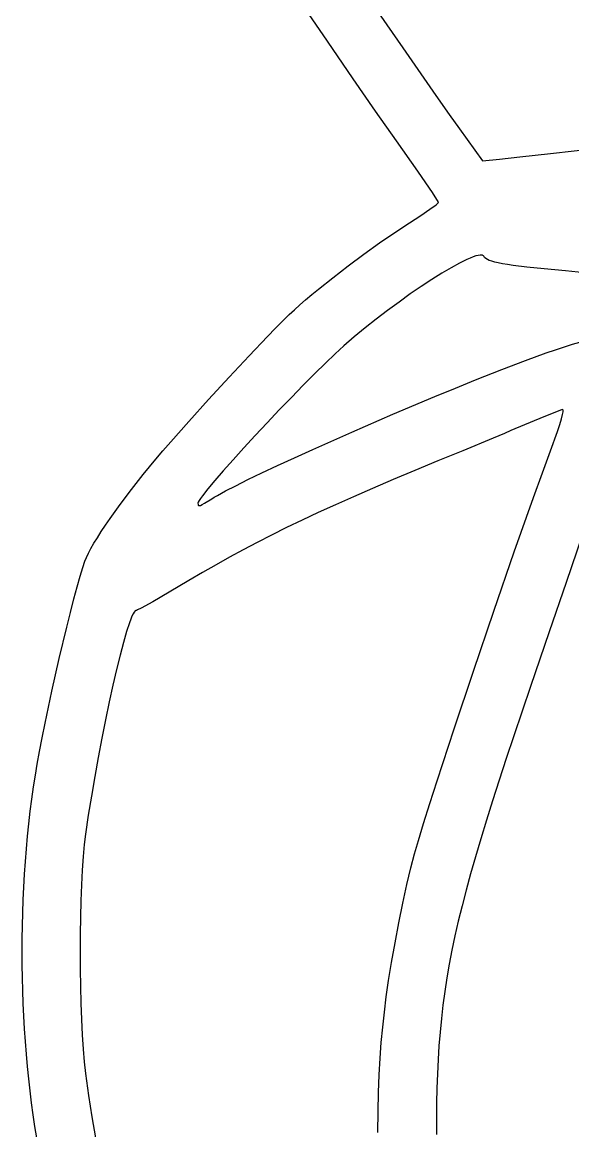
# Model space of a CAD drawing. Extents: x 45 to 6096, y -5796 to 395.
# Drawn here: x 4072 to 4843, y -4731 to -3177 of the extents above; entities that cross this region are included whole.
import ezdxf

# ---------------------------------------------------------------- set-up
doc = ezdxf.new("R2010")
doc.units = 0

msp = doc.modelspace()

# ---------------------------------------------------------------- linework, layer by layer
at = {"layer": 'Layer 1'}
for p, q in [((4499.1561, -3203.4879), (4455.152575, -3139.243813)), ((4552.394573, -3136.764798), (4604.974237, -3213.014235)), ((4535.296544, -3256.513828), (4499.1561, -3203.4879)), ((4604.974237, -3213.014235), (4651.377558, -3279.738673)), ((4566.52565, -3301.763625), (4535.296544, -3256.513828)), ((4651.377558, -3279.738673), (4670.042313, -3306.27343)), ((4595.819981, -3343.516059), (4566.52565, -3301.763625)), ((4670.042313, -3306.27343), (4684.49805, -3326.520235)), ((4684.49805, -3326.520235), (4716.64495, -3371.367135)), ((4626.1561, -3386.0499), (4595.819981, -3343.516059)), ((4811.64685, -3361.048386), (4932.54445, -3347.157785)), ((4716.64495, -3371.367135), (4740.45745, -3368.985885)), ((4740.45745, -3368.985885), (4768.852619, -3365.910102)), ((4768.852619, -3365.910102), (4811.64685, -3361.048386)), ((4637.37402, -3402.191511), (4626.1561, -3386.0499)), ((4646.545553, -3415.765863), (4637.37402, -3402.191511)), ((4652.66611, -3425.396283), (4646.545553, -3415.765863)), ((4642.824875, -3439.2311), (4651.531303, -3432.831491)), ((4651.531303, -3432.831491), (4653.903246, -3430.803707)), ((4654.268338, -3428.302309), (4652.66611, -3425.396283)), ((4653.903246, -3430.803707), (4654.520648, -3430.131655)), ((4654.65, -3429.202739), (4654.268338, -3428.302309)), ((4654.520648, -3430.131655), (4654.7311, -3429.7061)), ((4654.7311, -3429.7061), (4654.65, -3429.202739)), ((4614.2499, -3458.2811), (4629.951259, -3448.011959)), ((4629.951259, -3448.011959), (4642.824875, -3439.2311)), ((4593.929627, -3471.671888), (4614.2499, -3458.2811)), ((4572.386098, -3486.527669), (4593.929627, -3471.671888)), ((4550.256499, -3502.378709), (4572.386098, -3486.527669)), ((4528.178013, -3518.755275), (4550.256499, -3502.378709)), ((4694.743985, -3509.64543), (4684.336879, -3514.803151)), ((4699.356876, -3507.611993), (4694.743985, -3509.64543)), ((4703.541888, -3505.964362), (4699.356876, -3507.611993)), ((4707.273439, -3504.719177), (4703.541888, -3505.964362)), ((4710.52595, -3503.893079), (4707.273439, -3504.719177)), ((4713.273842, -3503.502712), (4710.52595, -3503.893079)), ((4715.491534, -3503.564715), (4713.273842, -3503.502712)), ((4716.393561, -3503.770556), (4715.491534, -3503.564715)), ((4717.153447, -3504.09573), (4716.393561, -3503.770556)), ((4717.767992, -3504.542318), (4717.153447, -3504.09573)), ((4718.234, -3505.1124), (4717.767992, -3504.542318)), ((4719.469737, -3506.695839), (4718.234, -3505.1124)), ((4721.143831, -3508.180444), (4719.469737, -3506.695839)), ((4723.331859, -3509.579006), (4721.143831, -3508.180444)), ((4726.109395, -3510.904316), (4723.331859, -3509.579006)), ((4729.552016, -3512.169162), (4726.109395, -3510.904316)), ((4733.735296, -3513.386336), (4729.552016, -3512.169162)), ((4506.787825, -3535.187631), (4528.178013, -3518.755275)), ((4672.52521, -3521.304393), (4659.513617, -3529.016024)), ((4684.336879, -3514.803151), (4672.52521, -3521.304393)), ((4738.734811, -3514.568627), (4733.735296, -3513.386336)), ((4744.626138, -3515.728825), (4738.734811, -3514.568627)), ((4751.48485, -3516.879721), (4744.626138, -3515.728825)), ((4759.386524, -3518.034105), (4751.48485, -3516.879721)), ((4778.621061, -3520.404497), (4759.386524, -3518.034105)), ((4802.934351, -3522.942321), (4778.621061, -3520.404497)), ((4832.931, -3525.7499), (4802.934351, -3522.942321)), ((4877.445151, -3530.051091), (4832.931, -3525.7499)), ((4486.72312, -3551.206044), (4506.787825, -3535.187631)), ((4645.506736, -3537.804912), (4630.709208, -3547.537925)), ((4659.513617, -3529.016024), (4645.506736, -3537.804912)), ((4468.621084, -3566.340778), (4477.386945, -3558.913229)), ((4477.386945, -3558.913229), (4486.72312, -3551.206044)), ((4615.32567, -3558.08193), (4599.560761, -3569.303796)), ((4630.709208, -3547.537925), (4615.32567, -3558.08193)), ((4453.1189, -3580.1221), (4460.505186, -3573.429974)), ((4460.505186, -3573.429974), (4468.621084, -3566.340778)), ((4599.560761, -3569.303796), (4583.61912, -3581.070389)), ((4436.965682, -3595.621083), (4445.846611, -3586.935887)), ((4445.846611, -3586.935887), (4453.1189, -3580.1221)), ((4583.61912, -3581.070389), (4567.705385, -3593.248578)), ((4415.198797, -3617.719703), (4426.681337, -3605.956188)), ((4426.681337, -3605.956188), (4436.965682, -3595.621083)), ((4552.024194, -3605.705231), (4536.780186, -3618.307216)), ((4567.705385, -3593.248578), (4552.024194, -3605.705231)), ((4389.460019, -3644.645965), (4415.198797, -3617.719703)), ((4536.780186, -3618.307216), (4522.178, -3630.9214)), ((4522.178, -3630.9214), (4510.202952, -3641.90629)), ((4805.893323, -3640.769833), (4819.057925, -3636.22021)), ((4819.057925, -3636.22021), (4831.2941, -3632.161837)), ((4831.2941, -3632.161837), (4842.614057, -3628.591807)), ((4842.614057, -3628.591807), (4853.030002, -3625.507212)), ((4361.391125, -3674.627875), (4389.460019, -3644.645965)), ((4510.202952, -3641.90629), (4496.531487, -3654.971864)), ((4743.706487, -3663.938958), (4776.730006, -3651.354455)), ((4776.730006, -3651.354455), (4805.893323, -3640.769833)), ((4496.531487, -3654.971864), (4481.504285, -3669.752446)), ((4706.7251, -3678.5466), (4743.706487, -3663.938958)), ((4332.63389, -3705.893438), (4361.391125, -3674.627875)), ((4481.504285, -3669.752446), (4465.462023, -3685.882361)), ((4678.537662, -3690.054769), (4706.7251, -3678.5466)), ((4465.462023, -3685.882361), (4448.74538, -3702.995933)), ((4649.681097, -3702.01986), (4678.537662, -3690.054769)), ((4304.830091, -3736.670659), (4332.63389, -3705.893438)), ((4448.74538, -3702.995933), (4431.695032, -3720.727487)), ((4591.116323, -3726.80457), (4649.681097, -3702.01986)), ((4431.695032, -3720.727487), (4414.651659, -3738.711347)), ((4533.342253, -3751.868255), (4591.116323, -3726.80457)), ((4802.269545, -3730.437925), (4756.3313, -3749.5871)), ((4820.40176, -3723.13295), (4802.269545, -3730.437925)), ((4826.044824, -3720.991996), (4820.40176, -3723.13295)), ((4828.5625, -3720.2184), (4826.044824, -3720.991996)), ((4827.2231, -3733.06725), (4828.764866, -3727.229614)), ((4829.068591, -3720.398138), (4828.5625, -3720.2184)), ((4828.764866, -3727.229614), (4829.474119, -3723.238378)), ((4829.392712, -3720.949365), (4829.068591, -3720.398138)), ((4829.529632, -3721.890105), (4829.392712, -3720.949365)), ((4829.474119, -3723.238378), (4829.529632, -3721.890105)), ((4279.621502, -3765.187545), (4304.830091, -3736.670659)), ((4414.651659, -3738.711347), (4397.955938, -3756.581837)), ((4821.474606, -3750.858422), (4824.806965, -3740.895461)), ((4824.806965, -3740.895461), (4827.2231, -3733.06725)), ((4397.955938, -3756.581837), (4381.948546, -3773.973283)), ((4478.670363, -3776.178437), (4533.342253, -3751.868255)), ((4731.675425, -3760.104275), (4688.8625, -3777.7652)), ((4747.407809, -3753.543444), (4731.675425, -3760.104275)), ((4756.3313, -3749.5871), (4747.407809, -3753.543444)), ((4811.8938, -3777.7653), (4821.474606, -3750.858422)), ((4268.503467, -3778.044613), (4279.621502, -3765.187545)), ((4381.948546, -3773.973283), (4366.970163, -3790.520008)), ((4453.22007, -3787.728316), (4478.670363, -3776.178437)), ((4241.201362, -3811.080089), (4258.6499, -3789.6721)), ((4258.6499, -3789.6721), (4268.503467, -3778.044613)), ((4366.970163, -3790.520008), (4353.361466, -3805.856338)), ((4429.412126, -3798.70264), (4453.22007, -3787.728316)), ((4654.153147, -3792.023928), (4621.649492, -3805.533286)), ((4688.8625, -3777.7652), (4654.153147, -3792.023928)), ((4800.528194, -3808.821447), (4811.8938, -3777.7653)), ((4353.361466, -3805.856338), (4341.463133, -3819.616595)), ((4407.535465, -3808.97235), (4429.412126, -3798.70264)), ((4621.649492, -3805.533286), (4591.185263, -3818.371756)), ((4224.506265, -3832.422972), (4241.201362, -3811.080089)), ((4341.463133, -3819.616595), (4331.615842, -3831.435106)), ((4370.731727, -3826.881689), (4387.87902, -3818.408386)), ((4387.87902, -3818.408386), (4407.535465, -3808.97235)), ((4591.185263, -3818.371756), (4562.594188, -3830.617822)), ((4788.146375, -3843.248899), (4800.528194, -3808.821447)), ((4208.908776, -3853.226356), (4224.506265, -3832.422972)), ((4331.615842, -3831.435106), (4324.160271, -3840.946194)), ((4345.120333, -3840.423855), (4356.38252, -3834.263198)), ((4356.38252, -3834.263198), (4370.731727, -3826.881689)), ((4562.594188, -3830.617822), (4535.709995, -3842.349968)), ((4194.753058, -3873.01585), (4208.908776, -3853.226356)), ((4318.206622, -3850.086493), (4317.787, -3851.5834)), ((4317.787, -3851.5834), (4317.938929, -3853.345308)), ((4317.938929, -3853.345308), (4318.153256, -3853.978893)), ((4318.153256, -3853.978893), (4318.481531, -3854.44214)), ((4319.437097, -3847.784184), (4318.206622, -3850.086493)), ((4318.481531, -3854.44214), (4318.94003, -3854.730978)), ((4318.94003, -3854.730978), (4319.545032, -3854.841339)), ((4321.435842, -3844.722181), (4319.437097, -3847.784184)), ((4319.545032, -3854.841339), (4321.259658, -3854.510351)), ((4321.259658, -3854.510351), (4323.755632, -3853.416619)), ((4324.160271, -3840.946194), (4321.435842, -3844.722181)), ((4323.755632, -3853.416619), (4327.16318, -3851.527587)), ((4327.16318, -3851.527587), (4337.2339, -3845.2334)), ((4337.2339, -3845.2334), (4337.2341, -3845.2346)), ((4337.2341, -3845.2346), (4340.737164, -3843.006033)), ((4340.737164, -3843.006033), (4345.120333, -3840.423855)), ((4510.366414, -3853.646679), (4486.397173, -3864.586436)), ((4535.709995, -3842.349968), (4510.366414, -3853.646679)), ((4761.143353, -3919.815541), (4788.146375, -3843.248899)), ((4486.397173, -3864.586436), (4463.636, -3875.247725)), ((4182.383276, -3891.317063), (4188.323414, -3882.382141)), ((4188.323414, -3882.382141), (4194.753058, -3873.01585)), ((4441.916624, -3885.709029), (4421.072773, -3896.048831)), ((4463.636, -3875.247725), (4441.916624, -3885.709029)), ((4172.143596, -3907.655603), (4176.975663, -3899.761317)), ((4176.975663, -3899.761317), (4182.383276, -3891.317063)), ((4421.072773, -3896.048831), (4400.938177, -3906.345615)), ((4856.34477, -3896.83083), (4833.72292, -3962.662543)), ((4164.378182, -3921.557079), (4167.930096, -3914.940624)), ((4167.930096, -3914.940624), (4172.143596, -3907.655603)), ((4381.346563, -3916.677866), (4362.131659, -3927.124066)), ((4400.938177, -3906.345615), (4381.346563, -3916.677866)), ((4156.357741, -3941.632794), (4159.4312, -3932.5471)), ((4159.4312, -3932.5471), (4161.530877, -3927.445671)), ((4161.530877, -3927.445671), (4164.378182, -3921.557079)), ((4362.131659, -3927.124066), (4343.127195, -3937.762699)), ((4732.503236, -4002.660868), (4761.143353, -3919.815541)), ((4152.702923, -3953.757267), (4156.357741, -3941.632794)), ((4343.127195, -3937.762699), (4324.166899, -3948.672249)), ((4148.555115, -3968.545541), (4152.702923, -3953.757267)), ((4305.0845, -3959.9312), (4277.582289, -3976.215506)), ((4324.166899, -3948.672249), (4305.0845, -3959.9312)), ((4833.72292, -3962.662543), (4809.91037, -4031.76883)), ((4144.002681, -3985.622638), (4148.555115, -3968.545541)), ((4277.582289, -3976.215506), (4254.433313, -3989.59765)), ((4139.133989, -4004.613579), (4144.002681, -3985.622638)), ((4254.433313, -3989.59765), (4238.05603, -3998.663769)), ((4134.037405, -4025.143389), (4139.133989, -4004.613579)), ((4225.342874, -4009.758436), (4223.619274, -4013.962984)), ((4226.938284, -4006.421566), (4225.342874, -4009.758436)), ((4228.396857, -4003.990672), (4226.938284, -4006.421566)), ((4229.709945, -4002.504051), (4228.396857, -4003.990672)), ((4230.309229, -4002.126811), (4229.709945, -4002.504051)), ((4230.8689, -4002), (4230.309229, -4002.126811)), ((4231.671846, -4001.78044), (4230.8689, -4002)), ((4233.162542, -4001.136487), (4231.671846, -4001.78044)), ((4238.05603, -3998.663769), (4233.162542, -4001.136487)), ((4703.844525, -4086.980525), (4732.503236, -4002.660868)), ((4123.514025, -4069.3197), (4134.037405, -4025.143389)), ((4221.776132, -4018.996915), (4217.765814, -4031.399734)), ((4223.619274, -4013.962984), (4221.776132, -4018.996915)), ((4217.765814, -4031.399734), (4213.381101, -4046.660516)), ((4809.91037, -4031.76883), (4783.628002, -4108.480186)), ((4213.381101, -4046.660516), (4208.691176, -4064.472885)), ((4113.139473, -4115.151748), (4123.514025, -4069.3197)), ((4208.691176, -4064.472885), (4203.765219, -4084.530463)), ((4203.765219, -4084.530463), (4198.672413, -4106.526875)), ((4676.785724, -4167.970154), (4703.844525, -4086.980525)), ((4103.620681, -4159.639713), (4113.139473, -4115.151748)), ((4198.672413, -4106.526875), (4193.481939, -4130.155744)), ((4783.628002, -4108.480186), (4760.329741, -4177.544336)), ((4193.481939, -4130.155744), (4188.262979, -4155.110693)), ((4099.403111, -4180.442219), (4103.620681, -4159.639713)), ((4188.262979, -4155.110693), (4183.084716, -4181.085347)), ((4095.66458, -4199.78377), (4099.403111, -4180.442219)), ((4183.084716, -4181.085347), (4178.01633, -4207.773328)), ((4652.945334, -4240.825397), (4676.785724, -4167.970154)), ((4760.329741, -4177.544336), (4749.746783, -4209.469957)), ((4092.493454, -4217.28939), (4095.66458, -4199.78377)), ((4178.01633, -4207.773328), (4173.127003, -4234.86826)), ((4749.746783, -4209.469957), (4739.846412, -4239.797276)), ((4089.9781, -4232.5841), (4092.493454, -4217.28939)), ((4087.431685, -4249.331224), (4089.9781, -4232.5841)), ((4173.127003, -4234.86826), (4168.485919, -4262.063768)), ((4642.737826, -4272.701263), (4652.945334, -4240.825397)), ((4739.846412, -4239.797276), (4730.607479, -4268.630791)), ((4085.075593, -4266.29752), (4087.431685, -4249.331224)), ((4082.90946, -4283.464965), (4085.075593, -4266.29752)), ((4168.485919, -4262.063768), (4164.162257, -4289.053473)), ((4633.941859, -4300.741898), (4642.737826, -4272.701263)), ((4730.607479, -4268.630791), (4722.008839, -4296.075002)), ((4080.932923, -4300.815538), (4082.90946, -4283.464965)), ((4164.162257, -4289.053473), (4160.2252, -4315.531)), ((4079.145618, -4318.331215), (4080.932923, -4300.815538)), ((4626.759746, -4324.346759), (4633.941859, -4300.741898)), ((4722.008839, -4296.075002), (4714.029344, -4322.234409)), ((4077.547182, -4335.993977), (4079.145618, -4318.331215)), ((4160.2252, -4315.531), (4158.48112, -4330.075662)), ((4076.137252, -4353.7858), (4077.547182, -4335.993977)), ((4158.48112, -4330.075662), (4156.969583, -4347.000405)), ((4621.3938, -4342.9153), (4626.759746, -4324.346759)), ((4714.029344, -4322.234409), (4706.647848, -4347.213511)), ((4156.969583, -4347.000405), (4155.690591, -4365.978508)), ((4616.22124, -4362.792358), (4621.3938, -4342.9153)), ((4706.647848, -4347.213511), (4699.843204, -4371.116809)), ((4074.915464, -4371.688663), (4076.137252, -4353.7858)), ((4155.690591, -4365.978508), (4154.644143, -4386.683244)), ((4610.671963, -4386.292491), (4616.22124, -4362.792358)), ((4073.881455, -4389.684543), (4074.915464, -4371.688663)), ((4699.843204, -4371.116809), (4693.594265, -4394.048801)), ((4073.034862, -4407.755418), (4073.881455, -4389.684543)), ((4154.644143, -4386.683244), (4153.830238, -4408.78789)), ((4604.964559, -4412.350634), (4610.671963, -4386.292491)), ((4693.594265, -4394.048801), (4687.879883, -4416.113987)), ((4072.375322, -4425.883268), (4073.034862, -4407.755418)), ((4153.830238, -4408.78789), (4153.248878, -4431.965723)), ((4599.317619, -4439.901725), (4604.964559, -4412.350634)), ((4071.90247, -4444.050069), (4072.375322, -4425.883268)), ((4687.879883, -4416.113987), (4682.678913, -4437.416866)), ((4071.615944, -4462.237799), (4071.90247, -4444.050069)), ((4153.248878, -4431.965723), (4152.900062, -4455.890017)), ((4593.949732, -4467.8807), (4599.317619, -4439.901725)), ((4682.678913, -4437.416866), (4677.970208, -4458.061939)), ((4152.900062, -4455.890017), (4152.78379, -4480.23405)), ((4677.970208, -4458.061939), (4673.73262, -4478.153705)), ((4071.515381, -4480.428438), (4071.615944, -4462.237799)), ((4589.07949, -4495.222497), (4593.949732, -4467.8807)), ((4071.600416, -4498.603962), (4071.515381, -4480.428438)), ((4152.78379, -4480.23405), (4152.900062, -4504.671097)), ((4673.73262, -4478.153705), (4669.945003, -4497.796663)), ((4071.870688, -4516.74635), (4071.600416, -4498.603962)), ((4152.900062, -4504.671097), (4153.248878, -4528.874434)), ((4584.925482, -4520.862051), (4589.07949, -4495.222497)), ((4669.945003, -4497.796663), (4666.586209, -4517.095313)), ((4072.325831, -4534.83758), (4071.870688, -4516.74635)), ((4581.7063, -4543.7343), (4584.925482, -4520.862051)), ((4666.586209, -4517.095313), (4663.635093, -4536.154155)), ((4072.965484, -4552.859629), (4072.325831, -4534.83758)), ((4153.248878, -4528.874434), (4153.830238, -4552.517336)), ((4663.635093, -4536.154155), (4661.070507, -4555.077687)), ((4073.789282, -4570.794477), (4072.965484, -4552.859629)), ((4153.830238, -4552.517336), (4154.644143, -4575.273081)), ((4579.050449, -4565.058936), (4581.7063, -4543.7343)), ((4576.7376, -4586.172564), (4579.050449, -4565.058936)), ((4661.070507, -4555.077687), (4658.871304, -4573.970411)), ((4074.796863, -4588.6241), (4073.789282, -4570.794477)), ((4154.644143, -4575.273081), (4155.690591, -4596.814944)), ((4658.871304, -4573.970411), (4657.016337, -4592.936824)), ((4075.987862, -4606.330477), (4074.796863, -4588.6241)), ((4155.690591, -4596.814944), (4156.969583, -4616.816201)), ((4574.766591, -4607.524571), (4576.7376, -4586.172564)), ((4657.016337, -4592.936824), (4655.48446, -4612.081428)), ((4077.361918, -4623.895586), (4075.987862, -4606.330477)), ((4156.969583, -4616.816201), (4158.48112, -4634.950127)), ((4573.13626, -4629.564347), (4574.766591, -4607.524571)), ((4655.48446, -4612.081428), (4654.254526, -4631.508721)), ((4078.918665, -4641.301405), (4077.361918, -4623.895586)), ((4571.845443, -4652.741281), (4573.13626, -4629.564347)), ((4654.254526, -4631.508721), (4653.305388, -4651.323202)), ((4080.657742, -4658.529913), (4078.918665, -4641.301405)), ((4158.48112, -4634.950127), (4160.2252, -4650.89)), ((4082.578785, -4675.563086), (4080.657742, -4658.529913)), ((4160.2252, -4650.89), (4164.466115, -4681.752541)), ((4570.892979, -4677.504763), (4571.845443, -4652.741281)), ((4653.305388, -4651.323202), (4652.615899, -4671.629373)), ((4084.681429, -4692.382903), (4082.578785, -4675.563086)), ((4570.277703, -4704.304181), (4570.892979, -4677.504763)), ((4652.615899, -4671.629373), (4652.164912, -4692.531731)), ((4086.965313, -4708.971342), (4084.681429, -4692.382903)), ((4164.466115, -4681.752541), (4169.16805, -4711.884875)), ((4652.164912, -4692.531731), (4651.93128, -4714.134777)), ((4089.430072, -4725.310381), (4086.965313, -4708.971342)), ((4569.998455, -4733.588925), (4570.277703, -4704.304181)), ((4092.075344, -4741.381999), (4089.430072, -4725.310381)), ((4169.16805, -4711.884875), (4174.35484, -4741.366068)), ((4651.93128, -4714.134777), (4651.893857, -4736.543011))]:
    msp.add_line(p, q, dxfattribs=at)

doc.saveas('drawing.dxf')
